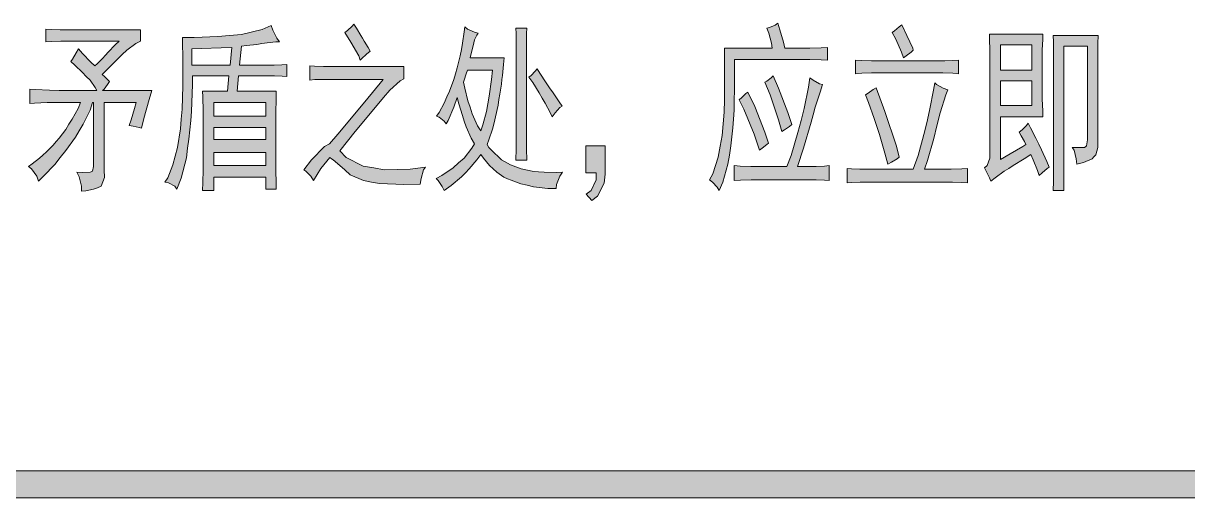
# Model space of a CAD drawing. Header units: millimetres. Extents: x 0 to 414, y 0 to 292.
# Drawn here: x 377.6 to 395.84, y 148.93 to 156.36 of the extents above; entities that cross this region are included whole.
import ezdxf

# ---------------------------------------------------------------- set-up
doc = ezdxf.new("R2010")
doc.units = ezdxf.units.MM

msp = doc.modelspace()

# ---------------------------------------------------------------- hatches: boundary and pattern name
h = msp.add_hatch(color=0)
h.dxf.hatch_style = 2
h.paths.add_polyline_path([(382.876778, 155.783139), (382.852083, 155.850167), (382.728611, 156.065361), (382.633361, 156.217056), (382.679222, 156.248806), (382.749778, 156.315833), (382.774472, 156.347583), (382.816806, 156.284083), (382.887361, 156.171194), (382.912056, 156.128861), (382.940278, 156.083), (383.00025, 155.984222), (383.032, 155.927778), (382.975556, 155.878389), (382.897944, 155.804306)])
h = msp.add_hatch(color=0)
h.dxf.hatch_style = 2
h.paths.add_polyline_path([(389.420806, 156.361694), (389.452556, 156.259389), (389.505472, 156.065361), (389.530167, 155.973639), (389.830028, 155.973639), (389.918222, 155.973639), (390.098139, 155.977167), (390.196917, 155.984222), (390.196917, 155.783139), (390.098139, 155.790194), (389.918222, 155.793722), (389.830028, 155.793722), (388.739944, 155.793722), (388.739944, 155.469167), (388.732889, 155.0035), (388.722306, 154.862389), (388.71525, 154.724806), (388.6835, 154.442583), (388.662333, 154.297944), (388.637639, 154.153306), (388.5565, 153.874611), (388.500056, 153.744083), (388.468306, 153.793472), (388.394222, 153.874611), (388.348361, 153.909889), (388.401278, 154.005139), (388.485944, 154.266194), (388.514167, 154.435528), (388.545917, 154.604861), (388.577667, 154.968222), (388.581194, 155.16225), (388.584722, 155.356278), (388.584722, 155.761972), (388.581194, 155.973639), (389.329083, 155.973639), (389.3185, 156.05125), (389.276167, 156.206472), (389.247944, 156.284083), (389.290278, 156.294667), (389.374944, 156.333472)])
h = msp.add_hatch(color=0)
h.dxf.hatch_style = 2
h.paths.add_polyline_path([(378.865694, 155.119917), (378.865694, 154.065111), (378.869222, 153.948694), (378.816306, 153.811111), (378.759861, 153.786417), (378.699889, 153.76525), (378.576417, 153.737028), (378.509389, 153.7335), (378.509389, 153.811111), (378.470583, 153.959278), (378.435306, 154.029833), (378.530556, 154.026306), (378.643444, 154.029833), (378.661083, 154.036889), (378.68225, 154.043944), (378.699889, 154.121556), (378.699889, 154.185056), (378.699889, 155.119917), (378.68225, 155.119917), (378.643444, 155.0035), (378.537611, 154.78125), (378.474111, 154.678944), (378.414139, 154.576639), (378.262444, 154.3685), (378.177778, 154.259139), (378.089583, 154.149778), (377.916722, 153.966333), (377.835583, 153.888722), (377.807361, 153.966333), (377.726222, 154.08275), (377.676833, 154.121556), (377.736806, 154.160361), (377.849694, 154.248556), (377.906139, 154.297944), (377.962583, 154.347333), (378.064889, 154.453167), (378.114278, 154.509611), (378.160139, 154.562528), (378.262444, 154.700111), (378.311833, 154.78125), (378.36475, 154.858861), (378.456472, 155.028194), (378.49175, 155.119917), (378.093111, 155.119917), (377.973167, 155.119917), (377.775611, 155.112861), (377.701528, 155.105806), (377.701528, 155.328056), (377.782667, 155.324528), (378.008444, 155.313944), (378.160139, 155.306889), (378.749278, 155.306889), (378.724583, 155.356278), (378.643444, 155.469167), (378.583472, 155.529139), (378.527028, 155.589111), (378.403556, 155.705528), (378.343583, 155.761972), (378.368278, 155.800778), (378.424722, 155.899556), (378.46, 155.959528), (378.527028, 155.888972), (378.654028, 155.754917), (378.717528, 155.694944), (378.752806, 155.726694), (378.837472, 155.811361), (378.883333, 155.86075), (378.929194, 155.910139), (379.038556, 156.023028), (379.098528, 156.083), (378.241278, 156.083), (378.184833, 156.083), (378.040194, 156.075944), (377.952, 156.072417), (377.952, 156.269972), (378.033139, 156.266444), (378.177778, 156.259389), (378.234222, 156.259389), (379.433667, 156.259389), (379.433667, 156.083), (379.363111, 156.044194), (379.218472, 155.938361), (379.147917, 155.871333), (379.077361, 155.804306), (378.922139, 155.649083), (378.833944, 155.560889), (378.869222, 155.529139), (378.929194, 155.472694), (378.950361, 155.451528), (378.915083, 155.402139), (378.862167, 155.328056), (378.841, 155.306889), (379.613583, 155.306889), (379.567722, 155.169306), (379.486583, 154.872972), (379.447778, 154.71775), (379.4125, 154.731861), (379.31725, 154.753028), (379.257278, 154.763611), (379.2855, 154.851806), (379.341944, 155.028194), (379.366639, 155.119917)])
h = msp.add_hatch(color=0)
h.paths.add_polyline_path([(380.089833, 156.139444), (380.273278, 156.139444), (380.643694, 156.153556), (380.830667, 156.171194), (381.017639, 156.188833), (381.342194, 156.266444), (381.479778, 156.326417), (381.504472, 156.255861), (381.5715, 156.128861), (381.610306, 156.072417), (381.553861, 156.072417), (381.416278, 156.058306), (381.335139, 156.044194), (381.257528, 156.030083), (381.09525, 156.012444), (381.014111, 156.005389), (380.985889, 155.705528), (381.479778, 155.705528), (381.525639, 155.705528), (381.649111, 155.712583), (381.726722, 155.716111), (381.726722, 155.529139), (381.652639, 155.532667), (381.532694, 155.539722), (381.486833, 155.539722), (380.971778, 155.539722), (380.947083, 155.296306), (381.560917, 155.296306), (381.557389, 155.179889), (381.553861, 154.957639), (381.553861, 154.851806), (381.553861, 154.142722), (381.553861, 154.054528), (381.557389, 153.864028), (381.560917, 153.76525), (381.395111, 153.76525), (381.395111, 153.952222), (380.580194, 153.952222), (380.580194, 153.744083), (380.403806, 153.744083), (380.410861, 153.871083), (380.414389, 154.068639), (380.414389, 154.142722), (380.414389, 154.851806), (380.414389, 154.985861), (380.410861, 155.208111), (380.403806, 155.296306), (380.795389, 155.296306), (380.820083, 155.539722), (380.248583, 155.539722), (380.248583, 155.402139), (380.238, 155.119917), (380.230944, 154.978806), (380.223889, 154.837694), (380.192139, 154.548417), (380.170972, 154.403778), (380.153333, 154.255611), (380.068667, 153.938111), (380.005167, 153.76525), (379.969889, 153.811111), (379.874639, 153.864028), (379.814667, 153.874611), (379.860528, 153.941639), (379.941667, 154.14625), (379.976944, 154.280306), (380.012222, 154.417889), (380.061611, 154.707167), (380.072194, 154.862389), (380.086306, 155.017611), (380.096889, 155.3845), (380.096889, 155.596167), (380.096889, 155.804306), (380.093361, 156.075944)])
h.paths.add_polyline_path([(381.395111, 154.132139), (381.395111, 154.340278), (380.580194, 154.340278), (380.580194, 154.132139)])
h.paths.add_polyline_path([(381.395111, 154.90825), (381.395111, 155.119917), (380.580194, 155.119917), (380.580194, 154.90825)])
h.paths.add_polyline_path([(380.837722, 155.705528), (380.862417, 155.984222), (380.700139, 155.977167), (380.389694, 155.966583), (380.238, 155.959528), (380.238, 155.705528)])
h.paths.add_polyline_path([(381.395111, 154.541361), (381.395111, 154.731861), (380.580194, 154.731861), (380.580194, 154.541361)])
h = msp.add_hatch(color=0)
h.paths.add_polyline_path([(384.721806, 156.206472), (384.700639, 156.17825), (384.668889, 156.104167), (384.654778, 156.054778), (384.644194, 156.008917), (384.612444, 155.888972), (384.598333, 155.818417), (385.131028, 155.818417), (385.120444, 155.716111), (385.106333, 155.546778), (385.09575, 155.47975), (385.088694, 155.409194), (385.064, 155.253972), (385.049889, 155.169306), (385.035778, 155.081111), (384.996972, 154.897667), (384.972278, 154.802417), (384.947583, 154.703639), (384.891139, 154.534306), (384.862917, 154.46375), (384.891139, 154.417889), (384.979333, 154.326167), (385.035778, 154.276778), (385.088694, 154.223861), (385.229806, 154.14625), (385.314472, 154.1145), (385.395611, 154.08275), (385.572, 154.043944), (385.66725, 154.036889), (385.758972, 154.029833), (385.949472, 154.026306), (386.044722, 154.029833), (386.002389, 153.966333), (385.953, 153.835806), (385.945944, 153.775833), (385.815417, 153.775833), (385.589639, 153.800528), (385.490861, 153.825222), (385.392083, 153.849917), (385.240389, 153.902833), (385.183944, 153.927528), (385.1275, 153.952222), (385.014611, 154.029833), (384.958167, 154.08275), (384.901722, 154.135667), (384.806472, 154.248556), (384.764139, 154.308528), (384.700639, 154.223861), (384.580694, 154.08275), (384.52425, 154.01925), (384.464278, 153.959278), (384.298472, 153.821694), (384.189111, 153.744083), (384.160889, 153.804056), (384.097389, 153.899306), (384.065639, 153.931056), (384.157361, 153.976917), (384.33375, 154.096861), (384.418417, 154.174472), (384.503083, 154.252083), (384.626556, 154.403778), (384.665361, 154.474333), (384.612444, 154.562528), (384.534833, 154.742444), (384.506611, 154.830639), (384.478389, 154.918833), (384.421944, 155.102278), (384.39725, 155.197528), (384.340806, 155.045833), (384.252611, 154.841222), (384.224389, 154.784778), (384.189111, 154.830639), (384.115028, 154.890611), (384.072694, 154.90825), (384.1115, 154.964694), (384.189111, 155.112861), (384.231444, 155.208111), (384.273778, 155.299833), (384.340806, 155.483278), (384.369028, 155.571472), (384.39725, 155.663194), (384.443111, 155.850167), (384.46075, 155.948944), (384.478389, 156.05125), (384.506611, 156.227639), (384.513667, 156.30525), (384.559528, 156.269972), (384.665361, 156.220583)])
h.paths.add_polyline_path([(384.496028, 155.440944), (384.513667, 155.345694), (384.563056, 155.148139), (384.598333, 155.045833), (384.630083, 154.943528), (384.71475, 154.756556), (384.764139, 154.675417), (384.795889, 154.770667), (384.852333, 154.982333), (384.877028, 155.102278), (384.898194, 155.222222), (384.933472, 155.483278), (384.947583, 155.627917), (384.556, 155.627917), (384.534833, 155.567944), (384.506611, 155.472694)])
h = msp.add_hatch(color=0)
h.dxf.hatch_style = 2
h.paths.add_polyline_path([(385.487333, 156.284083), (385.483806, 156.199417), (385.480278, 156.015972), (385.480278, 155.917194), (385.480278, 154.809472), (385.480278, 154.693056), (385.483806, 154.396722), (385.487333, 154.220333), (385.314472, 154.220333), (385.318, 154.396722), (385.321528, 154.693056), (385.321528, 154.809472), (385.321528, 155.917194), (385.321528, 156.015972), (385.318, 156.199417), (385.314472, 156.284083)])
h = msp.add_hatch(color=0)
h.dxf.hatch_style = 2
h.paths.add_polyline_path([(391.361083, 156.337), (391.442222, 156.171194), (391.533944, 155.973639), (391.541, 155.938361), (391.50925, 155.910139), (391.431639, 155.850167), (391.385778, 155.818417), (391.354028, 155.910139), (391.269361, 156.111222), (391.209389, 156.217056), (391.248194, 156.245278), (391.322278, 156.30525)])
h = msp.add_hatch(color=0)
h.paths.add_polyline_path([(393.573, 156.192361), (393.569472, 156.111222), (393.562417, 155.938361), (393.562417, 155.850167), (393.562417, 155.285722), (393.562417, 155.179889), (393.569472, 154.985861), (393.573, 154.897667), (392.90625, 154.897667), (392.90625, 154.230917), (393.057944, 154.315583), (393.2555, 154.432), (393.304889, 154.46375), (393.283722, 154.509611), (393.230806, 154.601333), (393.199056, 154.65425), (393.244917, 154.693056), (393.315472, 154.763611), (393.340167, 154.795361), (393.375444, 154.724806), (393.460111, 154.562528), (393.505972, 154.470806), (393.551833, 154.379083), (393.632972, 154.199167), (393.671778, 154.107444), (393.640028, 154.086278), (393.558889, 154.01925), (393.513028, 153.976917), (393.484806, 154.058056), (393.417778, 154.223861), (393.3825, 154.308528), (393.280194, 154.2415), (393.107333, 154.132139), (393.036778, 154.086278), (392.962694, 154.043944), (392.825111, 153.941639), (392.758083, 153.888722), (392.733389, 153.941639), (392.684, 154.047472), (392.655778, 154.096861), (392.698111, 154.132139), (392.740444, 154.252083), (392.740444, 154.340278), (392.740444, 155.850167), (392.740444, 155.938361), (392.736917, 156.111222), (392.733389, 156.192361)])
h.paths.add_polyline_path([(393.396611, 155.627917), (393.396611, 156.026556), (392.90625, 156.026556), (392.90625, 155.627917)])
h.paths.add_polyline_path([(393.396611, 155.074056), (393.396611, 155.462111), (392.90625, 155.462111), (392.90625, 155.074056)])
h = msp.add_hatch(color=0)
h.dxf.hatch_style = 2
h.paths.add_polyline_path([(394.437306, 156.171194), (394.433778, 156.044194), (394.43025, 155.804306), (394.43025, 155.694944), (394.43025, 154.4955), (394.43025, 154.414361), (394.3985, 154.301472), (394.370278, 154.269722), (394.342056, 154.237972), (394.208, 154.181528), (394.105694, 154.153306), (394.095111, 154.2415), (394.059833, 154.375556), (394.028083, 154.417889), (394.119806, 154.414361), (394.225639, 154.417889), (394.243278, 154.432), (394.257389, 154.442583), (394.2715, 154.534306), (394.2715, 154.618972), (394.2715, 156.005389), (393.897556, 156.005389), (393.897556, 153.744083), (393.73175, 153.744083), (393.735278, 153.881667), (393.738806, 154.181528), (393.738806, 154.340278), (393.738806, 155.740806), (393.738806, 155.857222), (393.735278, 156.072417), (393.73175, 156.171194)])
h = msp.add_hatch(color=0)
h.dxf.hatch_style = 2
h.paths.add_polyline_path([(382.375833, 155.483278), (382.315861, 155.483278), (382.167694, 155.47975), (382.086556, 155.472694), (382.086556, 155.694944), (382.160639, 155.687889), (382.30175, 155.684361), (382.368778, 155.684361), (383.557639, 155.684361), (383.557639, 155.493861), (383.501194, 155.462111), (383.342444, 155.313944), (383.240139, 155.197528), (383.141361, 155.081111), (382.799167, 154.664833), (382.559278, 154.364972), (382.658056, 154.259139), (382.922639, 154.125083), (383.088444, 154.096861), (383.250722, 154.068639), (383.656417, 154.075694), (383.899833, 154.107444), (383.868083, 154.065111), (383.829278, 153.931056), (383.815167, 153.842861), (383.561167, 153.835806), (383.180167, 153.853444), (383.053167, 153.874611), (382.926167, 153.899306), (382.718028, 153.991028), (382.636889, 154.065111), (382.55575, 154.135667), (382.449917, 154.223861), (382.425222, 154.2415), (382.400528, 154.259139), (382.259417, 154.086278), (382.143, 153.899306), (382.100667, 153.966333), (382.026583, 154.047472), (381.994833, 154.065111), (382.114778, 154.223861), (382.315861, 154.432), (382.393472, 154.474333), (382.527528, 154.626028), (382.947333, 155.1305), (383.233083, 155.483278)])
h = msp.add_hatch(color=0)
h.dxf.hatch_style = 2
h.paths.add_polyline_path([(385.646083, 155.649083), (385.691944, 155.578528), (385.790722, 155.430361), (385.843639, 155.35275), (385.900083, 155.275139), (385.995333, 155.1305), (386.037667, 155.063472), (386.005917, 155.042306), (385.931833, 154.957639), (385.885972, 154.897667), (385.854222, 154.964694), (385.773083, 155.109333), (385.727222, 155.190472), (385.681361, 155.271611), (385.579056, 155.433889), (385.519083, 155.518556), (385.554361, 155.546778), (385.617861, 155.610278)])
h = msp.add_hatch(color=0)
h.dxf.hatch_style = 2
h.paths.add_polyline_path([(391.999611, 155.772556), (392.034889, 155.772556), (392.158361, 155.779611), (392.250083, 155.783139), (392.250083, 155.571472), (392.161889, 155.578528), (392.003139, 155.585583), (391.932583, 155.585583), (390.934222, 155.585583), (390.884833, 155.585583), (390.736667, 155.578528), (390.634361, 155.571472), (390.634361, 155.783139), (390.736667, 155.779611), (390.884833, 155.772556), (390.934222, 155.772556)])
h = msp.add_hatch(color=0)
h.dxf.hatch_style = 2
h.paths.add_polyline_path([(390.119306, 155.405667), (390.0805, 155.285722), (390.006417, 155.045833), (389.974667, 154.929417), (389.942917, 154.813), (389.819444, 154.407306), (389.727722, 154.121556), (389.964083, 154.121556), (390.020528, 154.121556), (390.151056, 154.125083), (390.221611, 154.132139), (390.221611, 153.899306), (390.151056, 153.902833), (390.020528, 153.909889), (389.964083, 153.909889), (389.071556, 153.909889), (389.001, 153.909889), (388.831667, 153.902833), (388.732889, 153.899306), (388.732889, 154.132139), (388.828139, 154.125083), (388.997472, 154.121556), (389.071556, 154.121556), (389.561917, 154.121556), (389.625417, 154.290889), (389.734778, 154.650722), (389.784167, 154.841222), (389.830028, 155.028194), (389.900583, 155.363333), (389.92175, 155.507972), (389.974667, 155.469167), (390.073444, 155.41625)])
h = msp.add_hatch(color=0)
h.dxf.hatch_style = 2
h.paths.add_polyline_path([(389.346722, 155.539722), (389.431389, 155.345694), (389.576028, 154.964694), (389.639528, 154.774194), (389.600722, 154.745972), (389.523111, 154.693056), (389.480778, 154.664833), (389.431389, 154.851806), (389.297333, 155.239861), (389.212667, 155.440944), (389.247944, 155.455056), (389.314972, 155.507972)])
h = msp.add_hatch(color=0)
h.dxf.hatch_style = 2
h.paths.add_polyline_path([(388.948083, 155.285722), (389.057444, 155.056417), (389.216194, 154.657778), (389.272639, 154.484917), (389.244417, 154.46375), (389.173861, 154.407306), (389.131528, 154.375556), (389.046861, 154.626028), (388.888111, 155.017611), (388.814028, 155.16225), (388.852833, 155.201056), (388.919861, 155.261028)])
h = msp.add_hatch(color=0)
h.dxf.hatch_style = 2
h.paths.add_polyline_path([(392.084278, 155.317472), (392.049, 155.239861), (391.964333, 154.961167), (391.911417, 154.756556), (391.862028, 154.555472), (391.76325, 154.213278), (391.717389, 154.075694), (392.059583, 154.075694), (392.133667, 154.075694), (392.299472, 154.08275), (392.391194, 154.086278), (392.391194, 153.864028), (392.299472, 153.871083), (392.154833, 153.874611), (392.098389, 153.874611), (390.779, 153.874611), (390.708444, 153.874611), (390.570861, 153.871083), (390.503833, 153.864028), (390.503833, 154.086278), (390.570861, 154.08275), (390.701389, 154.075694), (390.768417, 154.075694), (391.541, 154.075694), (391.615083, 154.290889), (391.724444, 154.678944), (391.76325, 154.851806), (391.802056, 155.024667), (391.8585, 155.313944), (391.876139, 155.430361), (391.904361, 155.402139), (392.010194, 155.345694)])
h = msp.add_hatch(color=0)
h.dxf.hatch_style = 2
h.paths.add_polyline_path([(390.958917, 155.35275), (391.0965, 154.978806), (391.276417, 154.435528), (391.31875, 154.262667), (391.290528, 154.2415), (391.202333, 154.185056), (391.142361, 154.153306), (391.0965, 154.326167), (391.011833, 154.6225), (390.9695, 154.745972), (390.927167, 154.872972), (390.838972, 155.119917), (390.793111, 155.239861), (390.831917, 155.268083), (390.913056, 155.324528)])
h = msp.add_hatch(color=0)
h.dxf.hatch_style = 2
h.paths.add_polyline_path([(386.411611, 154.442583), (386.711472, 154.442583), (386.711472, 153.998083), (386.697361, 153.8605), (386.595056, 153.655889), (386.503333, 153.588861), (386.418667, 153.687639), (386.49275, 153.744083), (386.570361, 153.909889), (386.570361, 154.01925), (386.411611, 154.01925)])
h = msp.add_hatch(color=0)
h.dxf.hatch_style = 2
h.paths.add_polyline_path([(354.957944, 148.932194), (354.957944, 149.355528), (404.237472, 149.355528), (404.237472, 148.932194)])

# ---------------------------------------------------------------- linework, layer by layer
at = {"color": 0, "lineweight": 0}
for points in [[(382.876778, 155.783139), (382.852083, 155.850167), (382.728611, 156.065361), (382.633361, 156.217056), (382.679222, 156.248806), (382.749778, 156.315833), (382.774472, 156.347583), (382.816806, 156.284083), (382.887361, 156.171194), (382.912056, 156.128861), (382.940278, 156.083), (383.00025, 155.984222), (383.032, 155.927778), (382.975556, 155.878389), (382.897944, 155.804306)], [(389.420806, 156.361694), (389.452556, 156.259389), (389.505472, 156.065361), (389.530167, 155.973639), (389.830028, 155.973639), (389.918222, 155.973639), (390.098139, 155.977167), (390.196917, 155.984222), (390.196917, 155.783139), (390.098139, 155.790194), (389.918222, 155.793722), (389.830028, 155.793722), (388.739944, 155.793722), (388.739944, 155.469167), (388.732889, 155.0035), (388.722306, 154.862389), (388.71525, 154.724806), (388.6835, 154.442583), (388.662333, 154.297944), (388.637639, 154.153306), (388.5565, 153.874611), (388.500056, 153.744083), (388.468306, 153.793472), (388.394222, 153.874611), (388.348361, 153.909889), (388.401278, 154.005139), (388.485944, 154.266194), (388.514167, 154.435528), (388.545917, 154.604861), (388.577667, 154.968222), (388.581194, 155.16225), (388.584722, 155.356278), (388.584722, 155.761972), (388.581194, 155.973639), (389.329083, 155.973639), (389.3185, 156.05125), (389.276167, 156.206472), (389.247944, 156.284083), (389.290278, 156.294667), (389.374944, 156.333472)], [(378.865694, 155.119917), (378.865694, 154.065111), (378.869222, 153.948694), (378.816306, 153.811111), (378.759861, 153.786417), (378.699889, 153.76525), (378.576417, 153.737028), (378.509389, 153.7335), (378.509389, 153.811111), (378.470583, 153.959278), (378.435306, 154.029833), (378.530556, 154.026306), (378.643444, 154.029833), (378.661083, 154.036889), (378.68225, 154.043944), (378.699889, 154.121556), (378.699889, 154.185056), (378.699889, 155.119917), (378.68225, 155.119917), (378.643444, 155.0035), (378.537611, 154.78125), (378.474111, 154.678944), (378.414139, 154.576639), (378.262444, 154.3685), (378.177778, 154.259139), (378.089583, 154.149778), (377.916722, 153.966333), (377.835583, 153.888722), (377.807361, 153.966333), (377.726222, 154.08275), (377.676833, 154.121556), (377.736806, 154.160361), (377.849694, 154.248556), (377.906139, 154.297944), (377.962583, 154.347333), (378.064889, 154.453167), (378.114278, 154.509611), (378.160139, 154.562528), (378.262444, 154.700111), (378.311833, 154.78125), (378.36475, 154.858861), (378.456472, 155.028194), (378.49175, 155.119917), (378.093111, 155.119917), (377.973167, 155.119917), (377.775611, 155.112861), (377.701528, 155.105806), (377.701528, 155.328056), (377.782667, 155.324528), (378.008444, 155.313944), (378.160139, 155.306889), (378.749278, 155.306889), (378.724583, 155.356278), (378.643444, 155.469167), (378.583472, 155.529139), (378.527028, 155.589111), (378.403556, 155.705528), (378.343583, 155.761972), (378.368278, 155.800778), (378.424722, 155.899556), (378.46, 155.959528), (378.527028, 155.888972), (378.654028, 155.754917), (378.717528, 155.694944), (378.752806, 155.726694), (378.837472, 155.811361), (378.883333, 155.86075), (378.929194, 155.910139), (379.038556, 156.023028), (379.098528, 156.083), (378.241278, 156.083), (378.184833, 156.083), (378.040194, 156.075944), (377.952, 156.072417), (377.952, 156.269972), (378.033139, 156.266444), (378.177778, 156.259389), (378.234222, 156.259389), (379.433667, 156.259389), (379.433667, 156.083), (379.363111, 156.044194), (379.218472, 155.938361), (379.147917, 155.871333), (379.077361, 155.804306), (378.922139, 155.649083), (378.833944, 155.560889), (378.869222, 155.529139), (378.929194, 155.472694), (378.950361, 155.451528), (378.915083, 155.402139), (378.862167, 155.328056), (378.841, 155.306889), (379.613583, 155.306889), (379.567722, 155.169306), (379.486583, 154.872972), (379.447778, 154.71775), (379.4125, 154.731861), (379.31725, 154.753028), (379.257278, 154.763611), (379.2855, 154.851806), (379.341944, 155.028194), (379.366639, 155.119917)], [(380.089833, 156.139444), (380.273278, 156.139444), (380.643694, 156.153556), (380.830667, 156.171194), (381.017639, 156.188833), (381.342194, 156.266444), (381.479778, 156.326417), (381.504472, 156.255861), (381.5715, 156.128861), (381.610306, 156.072417), (381.553861, 156.072417), (381.416278, 156.058306), (381.335139, 156.044194), (381.257528, 156.030083), (381.09525, 156.012444), (381.014111, 156.005389), (380.985889, 155.705528), (381.479778, 155.705528), (381.525639, 155.705528), (381.649111, 155.712583), (381.726722, 155.716111), (381.726722, 155.529139), (381.652639, 155.532667), (381.532694, 155.539722), (381.486833, 155.539722), (380.971778, 155.539722), (380.947083, 155.296306), (381.560917, 155.296306), (381.557389, 155.179889), (381.553861, 154.957639), (381.553861, 154.851806), (381.553861, 154.142722), (381.553861, 154.054528), (381.557389, 153.864028), (381.560917, 153.76525), (381.395111, 153.76525), (381.395111, 153.952222), (380.580194, 153.952222), (380.580194, 153.744083), (380.403806, 153.744083), (380.410861, 153.871083), (380.414389, 154.068639), (380.414389, 154.142722), (380.414389, 154.851806), (380.414389, 154.985861), (380.410861, 155.208111), (380.403806, 155.296306), (380.795389, 155.296306), (380.820083, 155.539722), (380.248583, 155.539722), (380.248583, 155.402139), (380.238, 155.119917), (380.230944, 154.978806), (380.223889, 154.837694), (380.192139, 154.548417), (380.170972, 154.403778), (380.153333, 154.255611), (380.068667, 153.938111), (380.005167, 153.76525), (379.969889, 153.811111), (379.874639, 153.864028), (379.814667, 153.874611), (379.860528, 153.941639), (379.941667, 154.14625), (379.976944, 154.280306), (380.012222, 154.417889), (380.061611, 154.707167), (380.072194, 154.862389), (380.086306, 155.017611), (380.096889, 155.3845), (380.096889, 155.596167), (380.096889, 155.804306), (380.093361, 156.075944)], [(384.721806, 156.206472), (384.700639, 156.17825), (384.668889, 156.104167), (384.654778, 156.054778), (384.644194, 156.008917), (384.612444, 155.888972), (384.598333, 155.818417), (385.131028, 155.818417), (385.120444, 155.716111), (385.106333, 155.546778), (385.09575, 155.47975), (385.088694, 155.409194), (385.064, 155.253972), (385.049889, 155.169306), (385.035778, 155.081111), (384.996972, 154.897667), (384.972278, 154.802417), (384.947583, 154.703639), (384.891139, 154.534306), (384.862917, 154.46375), (384.891139, 154.417889), (384.979333, 154.326167), (385.035778, 154.276778), (385.088694, 154.223861), (385.229806, 154.14625), (385.314472, 154.1145), (385.395611, 154.08275), (385.572, 154.043944), (385.66725, 154.036889), (385.758972, 154.029833), (385.949472, 154.026306), (386.044722, 154.029833), (386.002389, 153.966333), (385.953, 153.835806), (385.945944, 153.775833), (385.815417, 153.775833), (385.589639, 153.800528), (385.490861, 153.825222), (385.392083, 153.849917), (385.240389, 153.902833), (385.183944, 153.927528), (385.1275, 153.952222), (385.014611, 154.029833), (384.958167, 154.08275), (384.901722, 154.135667), (384.806472, 154.248556), (384.764139, 154.308528), (384.700639, 154.223861), (384.580694, 154.08275), (384.52425, 154.01925), (384.464278, 153.959278), (384.298472, 153.821694), (384.189111, 153.744083), (384.160889, 153.804056), (384.097389, 153.899306), (384.065639, 153.931056), (384.157361, 153.976917), (384.33375, 154.096861), (384.418417, 154.174472), (384.503083, 154.252083), (384.626556, 154.403778), (384.665361, 154.474333), (384.612444, 154.562528), (384.534833, 154.742444), (384.506611, 154.830639), (384.478389, 154.918833), (384.421944, 155.102278), (384.39725, 155.197528), (384.340806, 155.045833), (384.252611, 154.841222), (384.224389, 154.784778), (384.189111, 154.830639), (384.115028, 154.890611), (384.072694, 154.90825), (384.1115, 154.964694), (384.189111, 155.112861), (384.231444, 155.208111), (384.273778, 155.299833), (384.340806, 155.483278), (384.369028, 155.571472), (384.39725, 155.663194), (384.443111, 155.850167), (384.46075, 155.948944), (384.478389, 156.05125), (384.506611, 156.227639), (384.513667, 156.30525), (384.559528, 156.269972), (384.665361, 156.220583)], [(385.487333, 156.284083), (385.483806, 156.199417), (385.480278, 156.015972), (385.480278, 155.917194), (385.480278, 154.809472), (385.480278, 154.693056), (385.483806, 154.396722), (385.487333, 154.220333), (385.314472, 154.220333), (385.318, 154.396722), (385.321528, 154.693056), (385.321528, 154.809472), (385.321528, 155.917194), (385.321528, 156.015972), (385.318, 156.199417), (385.314472, 156.284083)], [(391.361083, 156.337), (391.442222, 156.171194), (391.533944, 155.973639), (391.541, 155.938361), (391.50925, 155.910139), (391.431639, 155.850167), (391.385778, 155.818417), (391.354028, 155.910139), (391.269361, 156.111222), (391.209389, 156.217056), (391.248194, 156.245278), (391.322278, 156.30525)], [(393.573, 156.192361), (393.569472, 156.111222), (393.562417, 155.938361), (393.562417, 155.850167), (393.562417, 155.285722), (393.562417, 155.179889), (393.569472, 154.985861), (393.573, 154.897667), (392.90625, 154.897667), (392.90625, 154.230917), (393.057944, 154.315583), (393.2555, 154.432), (393.304889, 154.46375), (393.283722, 154.509611), (393.230806, 154.601333), (393.199056, 154.65425), (393.244917, 154.693056), (393.315472, 154.763611), (393.340167, 154.795361), (393.375444, 154.724806), (393.460111, 154.562528), (393.505972, 154.470806), (393.551833, 154.379083), (393.632972, 154.199167), (393.671778, 154.107444), (393.640028, 154.086278), (393.558889, 154.01925), (393.513028, 153.976917), (393.484806, 154.058056), (393.417778, 154.223861), (393.3825, 154.308528), (393.280194, 154.2415), (393.107333, 154.132139), (393.036778, 154.086278), (392.962694, 154.043944), (392.825111, 153.941639), (392.758083, 153.888722), (392.733389, 153.941639), (392.684, 154.047472), (392.655778, 154.096861), (392.698111, 154.132139), (392.740444, 154.252083), (392.740444, 154.340278), (392.740444, 155.850167), (392.740444, 155.938361), (392.736917, 156.111222), (392.733389, 156.192361)], [(394.437306, 156.171194), (394.433778, 156.044194), (394.43025, 155.804306), (394.43025, 155.694944), (394.43025, 154.4955), (394.43025, 154.414361), (394.3985, 154.301472), (394.370278, 154.269722), (394.342056, 154.237972), (394.208, 154.181528), (394.105694, 154.153306), (394.095111, 154.2415), (394.059833, 154.375556), (394.028083, 154.417889), (394.119806, 154.414361), (394.225639, 154.417889), (394.243278, 154.432), (394.257389, 154.442583), (394.2715, 154.534306), (394.2715, 154.618972), (394.2715, 156.005389), (393.897556, 156.005389), (393.897556, 153.744083), (393.73175, 153.744083), (393.735278, 153.881667), (393.738806, 154.181528), (393.738806, 154.340278), (393.738806, 155.740806), (393.738806, 155.857222), (393.735278, 156.072417), (393.73175, 156.171194)], [(380.837722, 155.705528), (380.862417, 155.984222), (380.700139, 155.977167), (380.389694, 155.966583), (380.238, 155.959528), (380.238, 155.705528)], [(393.396611, 155.627917), (393.396611, 156.026556), (392.90625, 156.026556), (392.90625, 155.627917)], [(382.375833, 155.483278), (382.315861, 155.483278), (382.167694, 155.47975), (382.086556, 155.472694), (382.086556, 155.694944), (382.160639, 155.687889), (382.30175, 155.684361), (382.368778, 155.684361), (383.557639, 155.684361), (383.557639, 155.493861), (383.501194, 155.462111), (383.342444, 155.313944), (383.240139, 155.197528), (383.141361, 155.081111), (382.799167, 154.664833), (382.559278, 154.364972), (382.658056, 154.259139), (382.922639, 154.125083), (383.088444, 154.096861), (383.250722, 154.068639), (383.656417, 154.075694), (383.899833, 154.107444), (383.868083, 154.065111), (383.829278, 153.931056), (383.815167, 153.842861), (383.561167, 153.835806), (383.180167, 153.853444), (383.053167, 153.874611), (382.926167, 153.899306), (382.718028, 153.991028), (382.636889, 154.065111), (382.55575, 154.135667), (382.449917, 154.223861), (382.425222, 154.2415), (382.400528, 154.259139), (382.259417, 154.086278), (382.143, 153.899306), (382.100667, 153.966333), (382.026583, 154.047472), (381.994833, 154.065111), (382.114778, 154.223861), (382.315861, 154.432), (382.393472, 154.474333), (382.527528, 154.626028), (382.947333, 155.1305), (383.233083, 155.483278)], [(384.496028, 155.440944), (384.513667, 155.345694), (384.563056, 155.148139), (384.598333, 155.045833), (384.630083, 154.943528), (384.71475, 154.756556), (384.764139, 154.675417), (384.795889, 154.770667), (384.852333, 154.982333), (384.877028, 155.102278), (384.898194, 155.222222), (384.933472, 155.483278), (384.947583, 155.627917), (384.556, 155.627917), (384.534833, 155.567944), (384.506611, 155.472694)], [(385.646083, 155.649083), (385.691944, 155.578528), (385.790722, 155.430361), (385.843639, 155.35275), (385.900083, 155.275139), (385.995333, 155.1305), (386.037667, 155.063472), (386.005917, 155.042306), (385.931833, 154.957639), (385.885972, 154.897667), (385.854222, 154.964694), (385.773083, 155.109333), (385.727222, 155.190472), (385.681361, 155.271611), (385.579056, 155.433889), (385.519083, 155.518556), (385.554361, 155.546778), (385.617861, 155.610278)], [(391.999611, 155.772556), (392.034889, 155.772556), (392.158361, 155.779611), (392.250083, 155.783139), (392.250083, 155.571472), (392.161889, 155.578528), (392.003139, 155.585583), (391.932583, 155.585583), (390.934222, 155.585583), (390.884833, 155.585583), (390.736667, 155.578528), (390.634361, 155.571472), (390.634361, 155.783139), (390.736667, 155.779611), (390.884833, 155.772556), (390.934222, 155.772556)], [(390.119306, 155.405667), (390.0805, 155.285722), (390.006417, 155.045833), (389.974667, 154.929417), (389.942917, 154.813), (389.819444, 154.407306), (389.727722, 154.121556), (389.964083, 154.121556), (390.020528, 154.121556), (390.151056, 154.125083), (390.221611, 154.132139), (390.221611, 153.899306), (390.151056, 153.902833), (390.020528, 153.909889), (389.964083, 153.909889), (389.071556, 153.909889), (389.001, 153.909889), (388.831667, 153.902833), (388.732889, 153.899306), (388.732889, 154.132139), (388.828139, 154.125083), (388.997472, 154.121556), (389.071556, 154.121556), (389.561917, 154.121556), (389.625417, 154.290889), (389.734778, 154.650722), (389.784167, 154.841222), (389.830028, 155.028194), (389.900583, 155.363333), (389.92175, 155.507972), (389.974667, 155.469167), (390.073444, 155.41625)], [(389.346722, 155.539722), (389.431389, 155.345694), (389.576028, 154.964694), (389.639528, 154.774194), (389.600722, 154.745972), (389.523111, 154.693056), (389.480778, 154.664833), (389.431389, 154.851806), (389.297333, 155.239861), (389.212667, 155.440944), (389.247944, 155.455056), (389.314972, 155.507972)], [(393.396611, 155.074056), (393.396611, 155.462111), (392.90625, 155.462111), (392.90625, 155.074056)], [(388.948083, 155.285722), (389.057444, 155.056417), (389.216194, 154.657778), (389.272639, 154.484917), (389.244417, 154.46375), (389.173861, 154.407306), (389.131528, 154.375556), (389.046861, 154.626028), (388.888111, 155.017611), (388.814028, 155.16225), (388.852833, 155.201056), (388.919861, 155.261028)], [(392.084278, 155.317472), (392.049, 155.239861), (391.964333, 154.961167), (391.911417, 154.756556), (391.862028, 154.555472), (391.76325, 154.213278), (391.717389, 154.075694), (392.059583, 154.075694), (392.133667, 154.075694), (392.299472, 154.08275), (392.391194, 154.086278), (392.391194, 153.864028), (392.299472, 153.871083), (392.154833, 153.874611), (392.098389, 153.874611), (390.779, 153.874611), (390.708444, 153.874611), (390.570861, 153.871083), (390.503833, 153.864028), (390.503833, 154.086278), (390.570861, 154.08275), (390.701389, 154.075694), (390.768417, 154.075694), (391.541, 154.075694), (391.615083, 154.290889), (391.724444, 154.678944), (391.76325, 154.851806), (391.802056, 155.024667), (391.8585, 155.313944), (391.876139, 155.430361), (391.904361, 155.402139), (392.010194, 155.345694)], [(390.958917, 155.35275), (391.0965, 154.978806), (391.276417, 154.435528), (391.31875, 154.262667), (391.290528, 154.2415), (391.202333, 154.185056), (391.142361, 154.153306), (391.0965, 154.326167), (391.011833, 154.6225), (390.9695, 154.745972), (390.927167, 154.872972), (390.838972, 155.119917), (390.793111, 155.239861), (390.831917, 155.268083), (390.913056, 155.324528)], [(381.395111, 154.90825), (381.395111, 155.119917), (380.580194, 155.119917), (380.580194, 154.90825)], [(381.395111, 154.541361), (381.395111, 154.731861), (380.580194, 154.731861), (380.580194, 154.541361)], [(381.395111, 154.132139), (381.395111, 154.340278), (380.580194, 154.340278), (380.580194, 154.132139)], [(386.411611, 154.442583), (386.711472, 154.442583), (386.711472, 153.998083), (386.697361, 153.8605), (386.595056, 153.655889), (386.503333, 153.588861), (386.418667, 153.687639), (386.49275, 153.744083), (386.570361, 153.909889), (386.570361, 154.01925), (386.411611, 154.01925)], [(354.957944, 148.932194), (354.957944, 149.355528), (404.237472, 149.355528), (404.237472, 148.932194)]]:
    msp.add_lwpolyline(points, close=True, dxfattribs=at)

doc.saveas('drawing.dxf')
